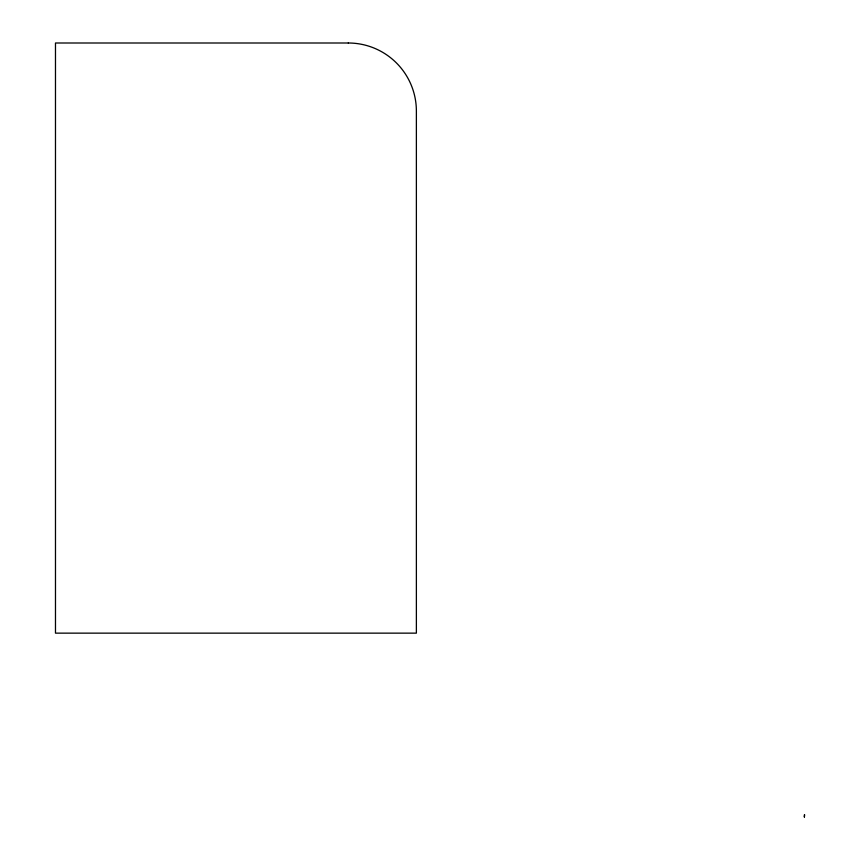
<?xml version="1.0" encoding="UTF-8"?>
<svg xmlns="http://www.w3.org/2000/svg" width="860" height="860" viewBox="0 0 860 860"><rect width="100%" height="100%" fill="white"/><g stroke="black" fill="none" stroke-linecap="round" stroke-linejoin="round"><path stroke-width="1.29" d="M804.519 814.732L804.369 817L804.519 814.732M348.289 43L55.481 43L55.481 633.143L416.38 633.143L416.38 111.091A68.091 68.091 0 0 0 348.289 43"/></g></svg>
